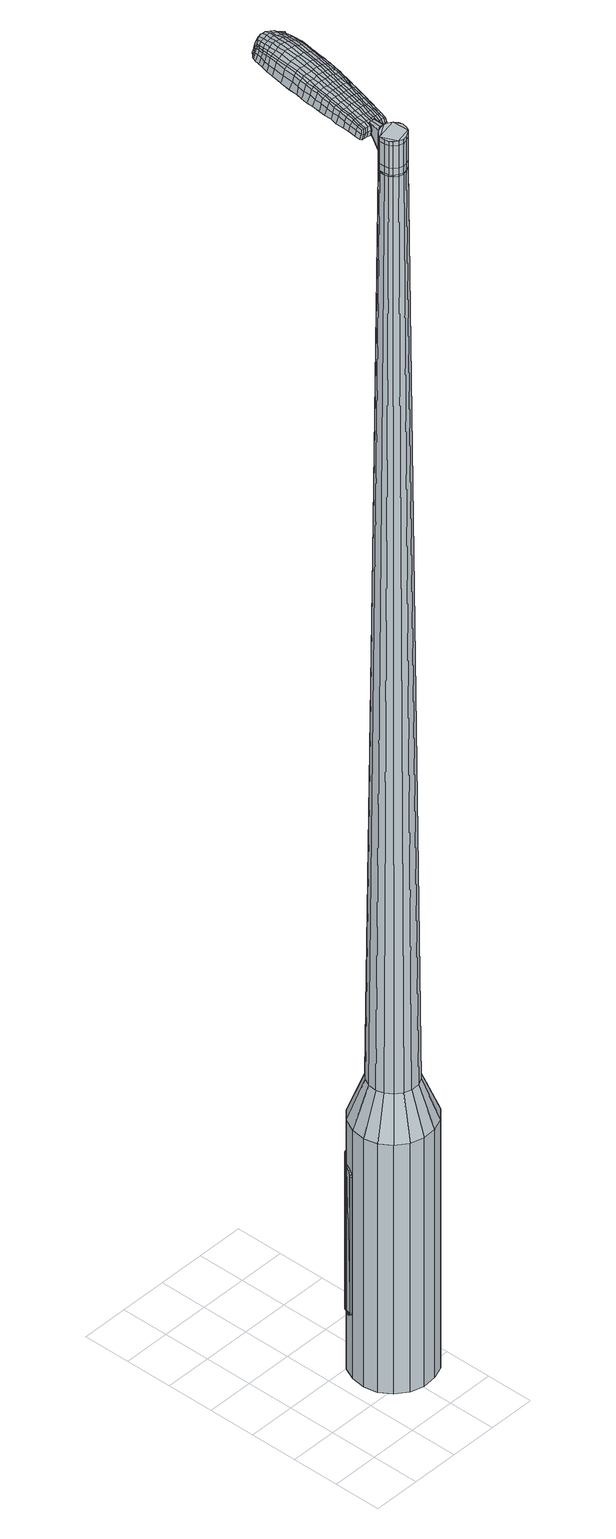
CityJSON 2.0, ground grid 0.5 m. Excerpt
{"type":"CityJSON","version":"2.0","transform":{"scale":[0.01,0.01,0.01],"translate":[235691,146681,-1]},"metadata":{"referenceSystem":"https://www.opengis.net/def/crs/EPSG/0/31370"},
"CityObjects":{
"object1":{"type":"GenericCityObject","attributes":{"cluster":652,"mean_distance_to_centroid":0.159,"new_centroid_x":235692.09,"new_centroid_y":146681.73,"mean_distance_to_camera":7.43,"H1":-0.643,"H2":-1.57,"Z_final":112.46,"cluster2":-1,"proj_x":235694.56,"proj_y":146682.02,"id_line":94916,"bearing_l":173.23,"distance":2.49,"orientation":"right","G_obj":83.23},"geometry":[{"type":"MultiSurface","lod":"2","boundaries":[[[0,1,2,3]],[[1,4,5,2]],[[4,6,7,5]],[[6,8,9,7]],[[8,10,11,9]],[[10,12,13,11]],[[12,14,15,13]],[[14,16,17,15]],[[16,18,19,17]],[[18,20,21,19]],[[20,22,23,21]],[[22,24,25,23]],[[24,26,27,25]],[[26,28,29,27]],[[28,30,31,29]],[[30,32,33,31]],[[32,34,35,33]],[[34,0,3,35]],[[36,37,38,39]],[[38,40,41,42]],[[41,43,42]],[[42,44,45,46]],[[45,47,46]],[[46,48,49,50]],[[49,51,50]],[[42,46,50,38]],[[50,52,39,38]],[[53,36,39]],[[2,5,7,35]],[[7,9,11,15]],[[11,13,15]],[[15,17,19,23]],[[19,21,23]],[[23,25,27,31]],[[27,29,31]],[[15,23,31,7]],[[31,33,35,7]],[[3,2,35]],[[1,0,54,55]],[[0,34,56,54]],[[34,32,57,56]],[[32,30,58,57]],[[30,28,59,58]],[[28,26,60,59]],[[26,24,61,60]],[[24,22,62,61]],[[22,20,63,62]],[[20,18,64,63]],[[18,16,65,64]],[[16,14,66,65]],[[14,12,67,66]],[[12,10,68,67]],[[10,8,69,68]],[[8,6,70,69]],[[6,4,71,70]],[[4,1,55,71]],[[55,54,72,73]],[[54,56,74,72]],[[56,57,75,74]],[[57,58,76,75]],[[58,59,77,76]],[[59,60,78,77]],[[60,61,79,78]],[[61,62,80,79]],[[62,63,81,80]],[[63,64,82,81]],[[64,65,83,82]],[[65,66,84,83]],[[66,67,85,84]],[[67,68,86,85]],[[68,69,87,86]],[[69,70,88,87]],[[70,71,89,88]],[[71,55,73,89]],[[72,90,91,92]],[[93,94,90,72]],[[75,95,94,93]],[[96,97,95,75]],[[98,99,97,96]],[[78,100,99,98]],[[101,102,100,78]],[[103,104,102,101]],[[81,105,104,103]],[[106,107,105,81]],[[83,108,107,106]],[[109,110,108,83]],[[85,111,110,109]],[[86,112,111,85]],[[113,114,112,86]],[[115,116,114,113]],[[89,117,116,115]],[[92,91,117,89]],[[118,119,120,121]],[[122,118,121,123]],[[124,122,123,125]],[[126,124,125,127]],[[128,126,127,129]],[[130,128,129,131]],[[132,130,131,133]],[[134,132,133,135]],[[136,134,135,137]],[[138,136,137,139]],[[140,138,139,141]],[[142,140,141,143]],[[144,142,143,145]],[[146,144,145,147]],[[148,146,147,149]],[[150,148,149,151]],[[73,72,92]],[[74,93,72]],[[74,75,93]],[[76,96,75]],[[76,77,98,96]],[[77,78,98]],[[79,101,78]],[[79,80,103,101]],[[80,81,103]],[[82,106,81]],[[82,83,106]],[[84,109,83]],[[84,85,109]],[[87,113,86]],[[87,88,115,113]],[[88,89,115]],[[73,92,89]],[[152,91,90]],[[152,117,91]],[[153,116,117]],[[153,154,114,116]],[[154,112,114]],[[155,110,111]],[[155,108,110]],[[156,107,108]],[[156,105,107]],[[157,104,105]],[[157,158,102,104]],[[158,100,102]],[[159,99,100]],[[159,160,97,99]],[[160,95,97]],[[161,94,95]],[[161,90,94]],[[39,52,150,162]],[[152,90,163,151]],[[53,39,162,119]],[[90,161,120,163]],[[36,53,119,118]],[[161,95,121,120]],[[37,36,118,122]],[[95,160,123,121]],[[38,37,122,124]],[[160,159,125,123]],[[40,38,124,126]],[[159,100,127,125]],[[41,40,126,128]],[[100,158,129,127]],[[43,41,128,130]],[[158,157,131,129]],[[42,43,130,132]],[[157,105,133,131]],[[44,42,132,134]],[[105,156,135,133]],[[45,44,134,136]],[[156,108,137,135]],[[47,45,136,138]],[[108,155,139,137]],[[46,47,138,140]],[[155,111,141,139]],[[48,46,140,142]],[[111,112,143,141]],[[49,48,142,144]],[[112,154,145,143]],[[51,49,144,146]],[[154,153,147,145]],[[50,51,146,148]],[[153,117,149,147]],[[52,50,148,150]],[[117,152,151,149]],[[150,151,164,165]],[[151,163,166,164]],[[163,120,167,166]],[[120,119,168,167]],[[119,162,169,168]],[[162,150,165,169]],[[170,171,172,173]],[[174,170,173,175]],[[170,174,176,177]],[[171,170,177,178]],[[179,180,181,182]],[[183,179,182,184]],[[179,183,185,186]],[[180,179,186,187]],[[188,189,190,191]],[[192,188,191,193]],[[188,192,194,195]],[[189,188,195,196]],[[197,198,199,200]],[[201,197,200,202]],[[197,201,203,204]],[[198,197,204,205]],[[206,207,208,209]],[[210,206,209,211]],[[206,210,212,213]],[[207,206,213,214]],[[215,216,217,218]],[[219,215,218,220]],[[215,219,221,222]],[[216,215,222,223]],[[224,225,226,227]],[[216,224,227,217]],[[224,216,223,228]],[[225,224,228,229]],[[230,231,232,233]],[[225,230,233,226]],[[230,225,229,234]],[[231,230,234,235]],[[236,174,175,237]],[[231,236,237,232]],[[236,231,235,238]],[[174,236,238,176]],[[239,240,241,242]],[[243,239,242,244]],[[239,243,245,246]],[[240,239,246,247]],[[248,249,250,251]],[[240,248,251,241]],[[248,240,247,252]],[[249,248,252,253]],[[254,255,256,257]],[[249,254,257,250]],[[254,249,253,258]],[[255,254,258,259]],[[260,261,262,263]],[[255,260,263,256]],[[260,255,259,264]],[[261,260,264,265]],[[266,171,178,267]],[[261,266,267,262]],[[266,261,265,268]],[[171,266,268,172]],[[269,270,271,272]],[[273,269,272,274]],[[269,273,275,276]],[[270,269,276,277]],[[278,279,280,281]],[[270,278,281,271]],[[278,270,277,282]],[[279,278,282,283]],[[284,285,286,287]],[[279,284,287,280]],[[284,279,283,288]],[[285,284,288,289]],[[290,183,184,291]],[[285,290,291,286]],[[290,285,289,292]],[[183,290,292,185]],[[293,294,295,296]],[[297,293,296,298]],[[293,297,299,300]],[[294,293,300,301]],[[302,303,304,305]],[[294,302,305,295]],[[302,294,301,306]],[[303,302,306,307]],[[308,309,310,311]],[[303,308,311,304]],[[308,303,307,312]],[[309,308,312,313]],[[314,315,316,317]],[[309,314,317,310]],[[314,309,313,318]],[[315,314,318,319]],[[320,180,187,321]],[[315,320,321,316]],[[320,315,319,322]],[[180,320,322,181]],[[323,209,208,324]],[[325,323,324,326]],[[323,325,327,328]],[[209,323,328,211]],[[329,325,326,330]],[[331,329,330,332]],[[329,331,333,334]],[[325,329,334,327]],[[335,331,332,336]],[[337,335,336,338]],[[335,337,339,340]],[[331,335,340,333]],[[341,337,338,342]],[[343,341,342,344]],[[341,343,345,346]],[[337,341,346,339]],[[347,343,344,348]],[[198,347,348,199]],[[347,198,205,349]],[[343,347,349,345]],[[350,351,196,195]],[[352,350,195,194]],[[350,352,353,354]],[[351,350,354,355]],[[356,357,355,354]],[[358,356,354,353]],[[356,358,359,360]],[[357,356,360,361]],[[362,363,361,360]],[[364,362,360,359]],[[362,364,365,366]],[[363,362,366,367]],[[368,369,367,366]],[[370,368,366,365]],[[368,370,203,201]],[[369,368,201,202]],[[371,372,373,374]],[[273,371,374,275]],[[371,273,274,375]],[[372,371,375,376]],[[377,192,193,378]],[[372,377,378,373]],[[377,372,376,379]],[[192,377,379,194]],[[380,381,382,383]],[[219,380,383,221]],[[380,219,220,384]],[[381,380,384,385]],[[386,387,388,389]],[[381,386,389,382]],[[386,381,385,390]],[[387,386,390,391]],[[392,189,196,393]],[[387,392,393,388]],[[392,387,391,394]],[[189,392,394,190]],[[395,396,397,398]],[[177,395,398,178]],[[395,177,176,399]],[[396,395,399,400]],[[401,402,403,404]],[[396,401,404,397]],[[401,396,400,405]],[[402,401,405,406]],[[407,200,199,408]],[[402,407,408,403]],[[407,402,406,409]],[[200,407,409,202]],[[410,411,412,413]],[[182,410,413,184]],[[410,182,181,414]],[[411,410,414,415]],[[416,204,203,417]],[[411,416,417,412]],[[416,411,415,418]],[[204,416,418,205]],[[419,420,421,422]],[[297,419,422,299]],[[419,297,298,423]],[[420,419,423,424]],[[425,210,211,426]],[[420,425,426,421]],[[425,420,424,427]],[[210,425,427,212]],[[428,429,430,431]],[[243,428,431,245]],[[428,243,244,432]],[[429,428,432,433]],[[434,435,436,437]],[[429,434,437,430]],[[434,429,433,438]],[[435,434,438,439]],[[440,207,214,441]],[[435,440,441,436]],[[440,435,439,442]],[[207,440,442,208]],[[443,444,433,432]],[[242,443,432,244]],[[443,242,241,445]],[[444,443,445,446]],[[447,448,439,438]],[[444,447,438,433]],[[447,444,446,449]],[[448,447,449,450]],[[451,324,208,442]],[[448,451,442,439]],[[451,448,450,452]],[[324,451,452,326]],[[453,454,455,456]],[[300,453,456,301]],[[453,300,299,422]],[[454,453,422,421]],[[457,328,327,458]],[[454,457,458,455]],[[457,454,421,426]],[[328,457,426,211]],[[459,460,446,445]],[[251,459,445,241]],[[459,251,250,461]],[[460,459,461,462]],[[463,464,450,449]],[[460,463,449,446]],[[463,460,462,465]],[[464,463,465,466]],[[467,330,326,452]],[[464,467,452,450]],[[467,464,466,468]],[[330,467,468,332]],[[469,470,471,472]],[[306,469,472,307]],[[469,306,301,456]],[[470,469,456,455]],[[473,334,333,474]],[[470,473,474,471]],[[473,470,455,458]],[[334,473,458,327]],[[475,476,462,461]],[[257,475,461,250]],[[475,257,256,477]],[[476,475,477,478]],[[479,480,466,465]],[[476,479,465,462]],[[479,476,478,481]],[[480,479,481,482]],[[483,336,332,468]],[[480,483,468,466]],[[483,480,482,484]],[[336,483,484,338]],[[485,486,487,488]],[[312,485,488,313]],[[485,312,307,472]],[[486,485,472,471]],[[489,340,339,490]],[[486,489,490,487]],[[489,486,471,474]],[[340,489,474,333]],[[491,492,478,477]],[[263,491,477,256]],[[491,263,262,493]],[[492,491,493,494]],[[495,496,482,481]],[[492,495,481,478]],[[495,492,494,497]],[[496,495,497,498]],[[499,342,338,484]],[[496,499,484,482]],[[499,496,498,500]],[[342,499,500,344]],[[501,502,503,504]],[[318,501,504,319]],[[501,318,313,488]],[[502,501,488,487]],[[505,346,345,506]],[[502,505,506,503]],[[505,502,487,490]],[[346,505,490,339]],[[507,508,494,493]],[[267,507,493,262]],[[507,267,178,398]],[[508,507,398,397]],[[509,510,498,497]],[[508,509,497,494]],[[509,508,397,404]],[[510,509,404,403]],[[511,348,344,500]],[[510,511,500,498]],[[511,510,403,408]],[[348,511,408,199]],[[512,513,415,414]],[[322,512,414,181]],[[512,322,319,504]],[[513,512,504,503]],[[514,349,205,418]],[[513,514,418,415]],[[514,513,503,506]],[[349,514,506,345]],[[515,516,376,375]],[[272,515,375,274]],[[515,272,271,517]],[[516,515,517,518]],[[519,352,194,379]],[[516,519,379,376]],[[519,516,518,520]],[[352,519,520,353]],[[521,522,523,524]],[[222,521,524,223]],[[521,222,221,383]],[[522,521,383,382]],[[525,526,527,528]],[[522,525,528,523]],[[525,522,382,389]],[[526,525,389,388]],[[529,351,355,530]],[[526,529,530,527]],[[529,526,388,393]],[[351,529,393,196]],[[531,532,518,517]],[[281,531,517,271]],[[531,281,280,533]],[[532,531,533,534]],[[535,358,353,520]],[[532,535,520,518]],[[535,532,534,536]],[[358,535,536,359]],[[537,538,539,540]],[[228,537,540,229]],[[537,228,223,524]],[[538,537,524,523]],[[541,542,543,544]],[[538,541,544,539]],[[541,538,523,528]],[[542,541,528,527]],[[545,357,361,546]],[[542,545,546,543]],[[545,542,527,530]],[[357,545,530,355]],[[547,548,534,533]],[[287,547,533,280]],[[547,287,286,549]],[[548,547,549,550]],[[551,364,359,536]],[[548,551,536,534]],[[551,548,550,552]],[[364,551,552,365]],[[553,554,555,556]],[[234,553,556,235]],[[553,234,229,540]],[[554,553,540,539]],[[557,558,559,560]],[[554,557,560,555]],[[557,554,539,544]],[[558,557,544,543]],[[561,363,367,562]],[[558,561,562,559]],[[561,558,543,546]],[[363,561,546,361]],[[563,564,550,549]],[[291,563,549,286]],[[563,291,184,413]],[[564,563,413,412]],[[565,370,365,552]],[[564,565,552,550]],[[565,564,412,417]],[[370,565,417,203]],[[566,567,400,399]],[[238,566,399,176]],[[566,238,235,556]],[[567,566,556,555]],[[568,569,406,405]],[[567,568,405,400]],[[568,567,555,560]],[[569,568,560,559]],[[570,369,202,409]],[[569,570,409,406]],[[570,569,559,562]],[[369,570,562,367]],[[571,572,573,574]],[[574,573,575,576]],[[577,575,573,578]],[[578,573,572,579]],[[580,581,582,583]],[[583,582,584,585]],[[586,584,582,587]],[[587,582,581,588]],[[589,590,591,592]],[[592,591,593,594]],[[595,593,591,596]],[[596,591,590,597]],[[598,599,600,601]],[[601,600,602,603]],[[604,602,600,605]],[[605,600,599,606]],[[607,608,609,610]],[[610,609,611,612]],[[613,611,609,614]],[[614,609,608,615]],[[616,617,618,619]],[[619,618,620,621]],[[622,620,618,623]],[[623,618,617,624]],[[625,626,627,628]],[[628,627,617,616]],[[624,617,627,629]],[[629,627,626,630]],[[631,632,633,634]],[[634,633,626,625]],[[630,626,633,635]],[[635,633,632,636]],[[576,575,637,638]],[[638,637,632,631]],[[636,632,637,639]],[[639,637,575,577]],[[640,641,642,643]],[[643,642,644,645]],[[646,644,642,647]],[[647,642,641,648]],[[649,650,651,652]],[[652,651,641,640]],[[648,641,651,653]],[[653,651,650,654]],[[655,656,657,658]],[[658,657,650,649]],[[654,650,657,659]],[[659,657,656,660]],[[661,662,663,664]],[[664,663,656,655]],[[660,656,663,665]],[[665,663,662,666]],[[579,572,667,668]],[[668,667,662,661]],[[666,662,667,669]],[[669,667,572,571]],[[670,671,672,673]],[[673,672,674,675]],[[676,674,672,677]],[[677,672,671,678]],[[679,680,681,682]],[[682,681,671,670]],[[678,671,681,683]],[[683,681,680,684]],[[685,686,687,688]],[[688,687,680,679]],[[684,680,687,689]],[[689,687,686,690]],[[585,584,691,692]],[[692,691,686,685]],[[690,686,691,693]],[[693,691,584,586]],[[694,695,696,697]],[[697,696,698,699]],[[700,698,696,701]],[[701,696,695,702]],[[703,704,705,706]],[[706,705,695,694]],[[702,695,705,707]],[[707,705,704,708]],[[709,710,711,712]],[[712,711,704,703]],[[708,704,711,713]],[[713,711,710,714]],[[715,716,717,718]],[[718,717,710,709]],[[714,710,717,719]],[[719,717,716,720]],[[588,581,721,722]],[[722,721,716,715]],[[720,716,721,723]],[[723,721,581,580]],[[607,610,724,725]],[[725,724,726,727]],[[728,726,724,729]],[[729,724,610,612]],[[727,726,730,731]],[[731,730,732,733]],[[734,732,730,735]],[[735,730,726,728]],[[733,732,736,737]],[[737,736,738,739]],[[740,738,736,741]],[[741,736,732,734]],[[739,738,742,743]],[[743,742,744,745]],[[746,744,742,747]],[[747,742,738,740]],[[745,744,748,749]],[[749,748,599,598]],[[606,599,748,750]],[[750,748,744,746]],[[597,751,752,596]],[[596,752,753,595]],[[754,753,752,755]],[[755,752,751,756]],[[756,757,758,755]],[[755,758,759,754]],[[760,759,758,761]],[[761,758,757,762]],[[762,763,764,761]],[[761,764,765,760]],[[766,765,764,767]],[[767,764,763,768]],[[768,769,770,767]],[[767,770,771,766]],[[604,771,770,602]],[[602,770,769,603]],[[772,773,774,775]],[[775,774,674,676]],[[675,674,774,776]],[[776,774,773,777]],[[594,593,778,779]],[[779,778,773,772]],[[777,773,778,780]],[[780,778,593,595]],[[781,782,783,784]],[[784,783,620,622]],[[621,620,783,785]],[[785,783,782,786]],[[787,788,789,790]],[[790,789,782,781]],[[786,782,789,791]],[[791,789,788,792]],[[597,590,793,794]],[[794,793,788,787]],[[792,788,793,795]],[[795,793,590,589]],[[796,797,798,799]],[[799,798,578,579]],[[577,578,798,800]],[[800,798,797,801]],[[802,803,804,805]],[[805,804,797,796]],[[801,797,804,806]],[[806,804,803,807]],[[598,601,808,809]],[[809,808,803,802]],[[807,803,808,810]],[[810,808,601,603]],[[811,812,813,814]],[[814,813,583,585]],[[580,583,813,815]],[[815,813,812,816]],[[604,605,817,818]],[[818,817,812,811]],[[816,812,817,819]],[[819,817,605,606]],[[820,821,822,823]],[[823,822,698,700]],[[699,698,822,824]],[[824,822,821,825]],[[612,611,826,827]],[[827,826,821,820]],[[825,821,826,828]],[[828,826,611,613]],[[829,830,831,832]],[[832,831,644,646]],[[645,644,831,833]],[[831,830,833]],[[834,835,836,837]],[[837,836,830,829]],[[833,830,836,838]],[[838,836,835,839]],[[615,608,840,841]],[[841,840,835,834]],[[839,835,840,842]],[[842,840,608,607]],[[843,844,833]],[[833,844,643,645]],[[640,643,844,845]],[[845,844,843,846]],[[839,847,848,838]],[[838,848,843,833]],[[846,843,848,849]],[[849,848,847,850]],[[607,725,851,842]],[[842,851,847,839]],[[850,847,851,852]],[[852,851,725,727]],[[853,854,855,856]],[[856,855,701,702]],[[700,701,855,823]],[[823,855,854,820]],[[728,729,857,858]],[[858,857,854,853]],[[820,854,857,827]],[[827,857,729,612]],[[846,859,860,845]],[[845,860,652,640]],[[649,652,860,861]],[[861,860,859,862]],[[850,863,864,849]],[[849,864,859,846]],[[862,859,864,865]],[[865,864,863,866]],[[727,731,867,852]],[[852,867,863,850]],[[866,863,867,868]],[[868,867,731,733]],[[869,870,871,872]],[[872,871,707,708]],[[702,707,871,856]],[[856,871,870,853]],[[734,735,873,874]],[[874,873,870,869]],[[853,870,873,858]],[[858,873,735,728]],[[862,875,876,861]],[[861,876,658,649]],[[655,658,876,877]],[[877,876,875,878]],[[866,879,880,865]],[[865,880,875,862]],[[878,875,880,881]],[[881,880,879,882]],[[733,737,883,868]],[[868,883,879,866]],[[882,879,883,884]],[[884,883,737,739]],[[885,886,887,888]],[[888,887,713,714]],[[708,713,887,872]],[[872,887,886,869]],[[740,741,889,890]],[[890,889,886,885]],[[869,886,889,874]],[[874,889,741,734]],[[878,891,892,877]],[[877,892,664,655]],[[661,664,892,893]],[[893,892,891,894]],[[882,895,896,881]],[[881,896,891,878]],[[894,891,896,897]],[[897,896,895,898]],[[739,743,899,884]],[[884,899,895,882]],[[898,895,899,900]],[[900,899,743,745]],[[901,902,903,904]],[[904,903,719,720]],[[714,719,903,888]],[[888,903,902,885]],[[746,747,905,906]],[[906,905,902,901]],[[885,902,905,890]],[[890,905,747,740]],[[894,907,908,893]],[[893,908,668,661]],[[579,668,908,799]],[[799,908,907,796]],[[898,909,910,897]],[[897,910,907,894]],[[796,907,910,805]],[[805,910,909,802]],[[745,749,911,900]],[[900,911,909,898]],[[802,909,911,809]],[[809,911,749,598]],[[816,912,913,815]],[[815,913,723,580]],[[720,723,913,904]],[[904,913,912,901]],[[606,750,914,819]],[[819,914,912,816]],[[901,912,914,906]],[[906,914,750,746]],[[777,915,916,776]],[[776,916,673,675]],[[670,673,916,917]],[[917,916,915,918]],[[595,753,919,780]],[[780,919,915,777]],[[918,915,919,920]],[[920,919,753,754]],[[921,922,923,924]],[[924,923,623,624]],[[622,623,923,784]],[[784,923,922,781]],[[925,926,927,928]],[[928,927,922,921]],[[781,922,927,790]],[[790,927,926,787]],[[756,751,929,930]],[[930,929,926,925]],[[787,926,929,794]],[[794,929,751,597]],[[918,931,932,917]],[[917,932,682,670]],[[679,682,932,933]],[[933,932,931,934]],[[754,759,935,920]],[[920,935,931,918]],[[934,931,935,936]],[[936,935,759,760]],[[937,938,939,940]],[[940,939,629,630]],[[624,629,939,924]],[[924,939,938,921]],[[941,942,943,944]],[[944,943,938,937]],[[921,938,943,928]],[[928,943,942,925]],[[762,757,945,946]],[[946,945,942,941]],[[925,942,945,930]],[[930,945,757,756]],[[934,947,948,933]],[[933,948,688,679]],[[685,688,948,949]],[[949,948,947,950]],[[760,765,951,936]],[[936,951,947,934]],[[950,947,951,952]],[[952,951,765,766]],[[953,954,955,956]],[[956,955,635,636]],[[630,635,955,940]],[[940,955,954,937]],[[957,958,959,960]],[[960,959,954,953]],[[937,954,959,944]],[[944,959,958,941]],[[768,763,961,962]],[[962,961,958,957]],[[941,958,961,946]],[[946,961,763,762]],[[950,963,964,949]],[[949,964,692,685]],[[585,692,964,814]],[[814,964,963,811]],[[766,771,965,952]],[[952,965,963,950]],[[811,963,965,818]],[[818,965,771,604]],[[801,966,967,800]],[[800,967,639,577]],[[636,639,967,956]],[[956,967,966,953]],[[807,968,969,806]],[[806,969,966,801]],[[953,966,969,960]],[[960,969,968,957]],[[603,769,970,810]],[[810,970,968,807]],[[957,968,970,962]],[[962,970,769,768]],[[571,574,173,172]],[[574,576,175,173]],[[586,587,186,185]],[[587,588,187,186]],[[589,592,191,190]],[[592,594,193,191]],[[613,614,213,212]],[[614,615,214,213]],[[616,619,218,217]],[[619,621,220,218]],[[625,628,227,226]],[[628,616,217,227]],[[631,634,233,232]],[[634,625,226,233]],[[576,638,237,175]],[[638,631,232,237]],[[646,647,246,245]],[[647,648,247,246]],[[648,653,252,247]],[[653,654,253,252]],[[654,659,258,253]],[[659,660,259,258]],[[660,665,264,259]],[[665,666,265,264]],[[666,669,268,265]],[[669,571,172,268]],[[676,677,276,275]],[[677,678,277,276]],[[678,683,282,277]],[[683,684,283,282]],[[684,689,288,283]],[[689,690,289,288]],[[690,693,292,289]],[[693,586,185,292]],[[694,697,296,295]],[[697,699,298,296]],[[703,706,305,304]],[[706,694,295,305]],[[709,712,311,310]],[[712,703,304,311]],[[715,718,317,316]],[[718,709,310,317]],[[588,722,321,187]],[[722,715,316,321]],[[772,775,374,373]],[[775,676,275,374]],[[594,779,378,193]],[[779,772,373,378]],[[621,785,384,220]],[[785,786,385,384]],[[786,791,390,385]],[[791,792,391,390]],[[792,795,394,391]],[[795,589,190,394]],[[699,824,423,298]],[[824,825,424,423]],[[825,828,427,424]],[[828,613,212,427]],[[829,832,431,430]],[[832,646,245,431]],[[834,837,437,436]],[[837,829,430,437]],[[615,841,441,214]],[[841,834,436,441]],[[971,972,973,974]],[[975,976,974,973]],[[977,978,979,980]],[[981,982,983,984]],[[972,985,986,973]],[[987,975,973,986]],[[988,977,980,989]],[[990,991,982,981]],[[985,992,993,986]],[[993,994,987,986]],[[995,988,989,996]],[[997,991,990,998]],[[992,999,1000,993]],[[1000,1001,994,993]],[[1002,995,996,1003]],[[1004,997,998,1005]],[[1006,1007,1008,1009]],[[1010,1011,1007,1006]],[[1010,1012,1013,1011]],[[1012,1014,1015,1013]],[[1016,1017,1018,1019]],[[1020,1021,1017,1016]],[[1022,1023,1021,1020]],[[1024,1025,1023,1022]],[[1019,1008,1007,1016]],[[1016,1007,1011,1020]],[[1011,1013,1022,1020]],[[1013,1015,1024,1022]],[[980,979,976,975]],[[989,980,975,987]],[[994,996,989,987]],[[1001,1003,996,994]],[[981,984,978,977]],[[990,981,977,988]],[[998,990,988,995]],[[1005,998,995,1002]],[[982,1006,1009,983]],[[991,1010,1006,982]],[[1012,1010,991,997]],[[1014,1012,997,1004]],[[1026,1027,1028,1029]],[[1028,1030,1031,1032]],[[1028,1032,1033,1034]],[[1028,1034,1029]],[[1035,1026,1029,1036]],[[1037,1036,1029,1038]],[[1039,1038,1029]],[[1040,1028,1027,1041]],[[1042,1040,1041,1043]],[[1044,1042,1043,1045]],[[1046,1044,1045,1047]],[[1048,1046,1047,1049]],[[1049,1050,1051,1052]],[[1049,1052,1053,1054]],[[1049,1054,1055,1056]],[[1055,1057,1058,1059]],[[1055,1059,1060,1061]],[[1055,1061,1056]],[[1049,1056,1048]],[[1062,1063,1027,1026]],[[1064,1065,1030,1028]],[[1066,1067,1039,1029]],[[1063,1068,1041,1027]],[[1069,1064,1028,1040]],[[1068,1070,1043,1041]],[[1071,1069,1040,1042]],[[1070,1072,1045,1043]],[[1073,1071,1042,1044]],[[1072,1074,1047,1045]],[[1075,1073,1044,1046]],[[1074,1076,1049,1047]],[[1077,1075,1046,1048]],[[1076,1078,1050,1049]],[[1079,1080,1057,1055]],[[1081,1077,1048,1056]],[[1051,1050,1078,1082]],[[1052,1051,1082,1083]],[[1053,1052,1083,1084]],[[1054,1053,1084,1085]],[[1055,1054,1085,1079]],[[1086,1062,1026,1035]],[[1087,1086,1035,1036]],[[1088,1087,1036,1037]],[[1089,1088,1037,1038]],[[1067,1089,1038,1039]],[[1031,1030,1065,1090]],[[1058,1057,1080,1091]],[[1032,1031,1090,1092]],[[1033,1032,1092,1093]],[[1034,1033,1093,1094]],[[1029,1034,1094,1066]],[[1059,1058,1091,1095]],[[1060,1059,1095,1096]],[[1061,1060,1096,1097]],[[1056,1061,1097,1081]]]}]}
},
"vertices":[
[112,117,384],[126,113,384],[126,113,96],[112,117,96],[138,104,384],[138,104,96],[146,91,384],[146,91,96],[149,77,384],[149,77,96],[148,63,384],[148,63,96],[141,49,384],[141,49,96],[130,39,384],[130,39,96],[117,34,384],[117,34,96],[102,33,384],[102,33,96],[88,37,384],[88,37,96],[76,46,384],[76,46,96],[68,58,384],[68,58,96],[65,72,384],[65,72,96],[67,87,384],[67,87,96],[73,100,384],[73,100,96],[84,110,384],[84,110,96],[98,116,384],[98,116,96],[100,86,1524],[96,83,1524],[94,79,1524],[109,88,1524],[94,74,1524],[95,69,1524],[101,63,1524],[97,66,1524],[106,61,1524],[110,62,1524],[118,67,1524],[115,64,1524],[120,71,1524],[121,76,1524],[117,84,1524],[120,80,1524],[113,87,1524],[104,88,1524],[110,100,429],[119,97,429],[101,99,429],[93,96,429],[87,90,429],[83,82,429],[82,73,429],[84,65,429],[89,58,429],[96,52,429],[104,50,429],[113,50,429],[121,54,429],[127,60,429],[131,68,429],[132,76,429],[130,85,429],[126,92,429],[109,88,1483],[113,87,1483],[104,88,1483],[100,86,1483],[96,83,1483],[94,79,1483],[94,74,1483],[95,69,1483],[97,66,1483],[101,63,1483],[106,61,1483],[110,62,1483],[115,64,1483],[118,67,1483],[120,71,1483],[121,76,1483],[120,80,1483],[117,84,1483],[109,88,1485],[113,86,1485],[113,86,1483],[104,87,1483],[104,87,1485],[100,86,1485],[97,83,1483],[97,83,1485],[95,79,1483],[95,79,1485],[94,74,1485],[95,70,1483],[95,70,1485],[98,66,1483],[98,66,1485],[101,63,1485],[106,62,1483],[106,62,1485],[110,62,1485],[114,64,1483],[114,64,1485],[118,67,1485],[120,71,1485],[120,76,1483],[120,76,1485],[119,80,1483],[119,80,1485],[117,84,1485],[100,86,1519],[104,88,1519],[104,88,1493],[100,86,1493],[96,83,1519],[96,83,1493],[94,79,1519],[94,79,1493],[94,74,1519],[94,74,1493],[95,69,1519],[95,69,1493],[97,66,1519],[97,66,1493],[101,63,1519],[101,63,1493],[106,61,1519],[106,61,1493],[110,62,1519],[110,62,1493],[115,64,1519],[115,64,1493],[118,67,1519],[118,67,1493],[120,71,1519],[120,71,1493],[121,76,1519],[121,76,1493],[120,80,1519],[120,80,1493],[117,84,1519],[117,84,1493],[113,87,1519],[113,87,1493],[113,87,1485],[120,80,1485],[121,76,1485],[115,64,1485],[106,61,1485],[97,66,1485],[95,69,1485],[94,79,1485],[96,83,1485],[104,88,1485],[109,88,1519],[109,88,1493],[114,106,1513],[114,106,1518],[111,107,1513],[108,107,1513],[108,107,1518],[111,107,1518],[139,178,1519],[138,171,1518],[140,172,1509],[141,179,1510],[140,186,1519],[142,188,1510],[139,186,1526],[137,177,1525],[136,170,1525],[101,183,1519],[100,176,1518],[102,175,1525],[102,182,1525],[102,191,1519],[103,190,1526],[100,193,1510],[100,184,1510],[99,177,1509],[127,254,1519],[131,253,1519],[131,254,1513],[127,254,1513],[123,253,1519],[123,254,1513],[123,251,1524],[127,252,1524],[130,251,1524],[118,180,1530],[117,173,1529],[121,172,1529],[122,180,1530],[119,189,1531],[123,189,1531],[116,189,1530],[115,180,1530],[114,173,1529],[109,100,1512],[112,99,1512],[112,101,1517],[109,101,1517],[106,100,1512],[106,101,1517],[106,101,1506],[109,101,1506],[112,100,1506],[145,237,1519],[145,234,1519],[146,234,1512],[146,238,1512],[144,239,1518],[146,240,1512],[144,239,1522],[143,237,1523],[143,233,1524],[145,229,1519],[145,223,1519],[146,224,1512],[146,230,1512],[143,229,1524],[143,223,1525],[144,217,1519],[143,209,1519],[145,211,1511],[146,218,1511],[143,217,1526],[142,209,1526],[142,198,1519],[144,199,1510],[140,197,1526],[126,105,1513],[128,113,1513],[126,112,1518],[125,105,1517],[125,100,1512],[124,101,1516],[126,100,1506],[127,106,1507],[129,114,1507],[129,120,1514],[130,127,1515],[129,127,1520],[128,119,1519],[130,121,1507],[132,128,1507],[132,135,1515],[133,142,1516],[131,141,1522],[130,134,1521],[133,136,1508],[135,143,1508],[134,149,1517],[136,157,1517],[134,156,1524],[133,149,1523],[136,150,1508],[137,158,1509],[137,164,1518],[135,163,1524],[138,165,1509],[109,242,1519],[109,239,1519],[110,238,1524],[111,242,1523],[110,244,1518],[111,244,1522],[109,245,1512],[108,243,1512],[107,240,1512],[108,234,1519],[106,228,1519],[108,228,1525],[109,233,1524],[106,235,1512],[105,230,1512],[105,222,1519],[104,215,1519],[106,214,1526],[107,222,1526],[104,224,1511],[103,216,1511],[103,203,1519],[104,202,1526],[102,205,1510],[96,109,1513],[97,117,1513],[96,118,1507],[95,110,1507],[96,103,1512],[95,104,1506],[97,104,1516],[97,108,1517],[98,116,1518],[97,124,1514],[98,132,1515],[96,133,1507],[96,125,1507],[98,123,1519],[99,131,1520],[98,139,1515],[98,146,1516],[97,148,1508],[97,140,1508],[99,138,1521],[100,145,1522],[99,154,1517],[99,161,1517],[98,163,1509],[98,155,1508],[100,153,1523],[101,160,1524],[100,168,1518],[98,170,1509],[101,167,1524],[110,106,1519],[112,106,1519],[111,114,1520],[113,113,1520],[108,114,1520],[107,107,1519],[112,121,1522],[114,121,1522],[112,129,1523],[115,128,1523],[109,129,1523],[109,122,1521],[113,136,1524],[116,136,1524],[114,143,1525],[117,143,1525],[111,144,1525],[110,136,1524],[115,151,1526],[118,150,1526],[116,158,1527],[119,158,1527],[112,158,1527],[112,151,1526],[117,165,1528],[120,165,1528],[113,166,1528],[126,249,1527],[130,249,1527],[122,249,1526],[122,244,1527],[126,244,1528],[130,244,1528],[125,238,1529],[129,238,1529],[121,238,1528],[120,231,1530],[124,231,1530],[128,230,1530],[123,224,1531],[127,223,1531],[119,224,1530],[118,215,1531],[122,215,1531],[126,214,1531],[121,202,1531],[124,201,1531],[117,202,1531],[112,246,1518],[114,248,1519],[113,249,1513],[111,247,1513],[112,245,1523],[114,247,1523],[118,251,1519],[118,252,1513],[118,249,1524],[144,242,1518],[142,244,1518],[142,243,1523],[143,240,1523],[145,242,1513],[143,245,1513],[140,247,1519],[137,250,1519],[137,248,1524],[140,246,1523],[141,248,1513],[138,251,1513],[134,252,1519],[134,250,1524],[134,253,1513],[136,177,1528],[134,178,1528],[133,170,1528],[135,170,1527],[137,186,1528],[135,186,1529],[131,178,1529],[128,179,1530],[127,171,1529],[130,171,1528],[133,187,1529],[129,188,1530],[125,179,1530],[124,172,1529],[126,188,1531],[104,181,1528],[106,181,1529],[107,190,1529],[105,190,1528],[103,174,1527],[106,174,1528],[110,181,1529],[111,190,1530],[110,173,1528],[97,101,1512],[99,101,1512],[100,102,1517],[98,102,1517],[96,102,1506],[98,102,1506],[102,101,1512],[103,102,1517],[102,102,1506],[124,98,1512],[122,98,1512],[123,99,1506],[125,99,1506],[123,99,1517],[122,99,1517],[120,98,1512],[117,99,1512],[117,100,1506],[120,99,1506],[119,100,1517],[117,100,1517],[114,99,1512],[115,100,1506],[114,100,1517],[124,105,1519],[122,105,1519],[125,112,1520],[123,112,1520],[120,105,1519],[117,105,1519],[121,112,1520],[119,113,1520],[115,106,1519],[116,113,1520],[98,108,1519],[100,108,1519],[101,115,1520],[99,115,1520],[104,107,1519],[104,115,1520],[126,119,1521],[125,120,1521],[128,127,1522],[126,127,1522],[122,120,1521],[120,120,1521],[123,127,1522],[121,128,1523],[117,120,1522],[118,128,1523],[100,123,1521],[102,122,1521],[102,130,1522],[100,130,1522],[105,122,1521],[106,129,1522],[129,134,1523],[127,134,1523],[130,141,1524],[128,142,1524],[125,135,1523],[122,135,1524],[126,142,1525],[123,142,1525],[119,135,1524],[120,143,1525],[101,138,1523],[103,137,1523],[103,145,1524],[101,145,1524],[106,137,1524],[107,144,1525],[131,149,1525],[129,149,1525],[132,156,1526],[131,156,1526],[127,149,1526],[124,150,1526],[128,156,1527],[125,157,1527],[121,150,1526],[122,157,1527],[102,152,1525],[104,152,1525],[104,159,1526],[102,160,1526],[108,152,1526],[108,159,1527],[134,163,1527],[132,163,1527],[129,164,1527],[126,164,1528],[123,165,1528],[103,167,1527],[105,167,1527],[109,166,1528],[112,243,1525],[114,244,1525],[111,239,1526],[113,241,1526],[118,247,1526],[117,243,1527],[143,238,1525],[141,240,1525],[141,237,1526],[142,235,1525],[139,243,1525],[137,245,1526],[136,241,1527],[139,239,1526],[134,247,1526],[133,243,1527],[110,234,1526],[112,235,1527],[109,228,1527],[111,229,1528],[116,237,1528],[115,230,1529],[142,229,1526],[141,231,1527],[140,225,1528],[142,223,1527],[139,233,1527],[136,235,1528],[135,228,1529],[138,227,1528],[132,237,1528],[132,230,1530],[108,222,1528],[110,222,1529],[107,214,1528],[109,214,1529],[115,223,1529],[114,214,1530],[141,217,1528],[140,218,1528],[139,210,1529],[140,209,1528],[137,220,1529],[134,221,1530],[133,212,1530],[136,211,1530],[131,222,1530],[130,213,1531],[106,202,1529],[108,202,1529],[112,202,1530],[139,198,1528],[137,198,1529],[134,199,1530],[131,200,1530],[128,201,1531],[138,172,1509],[136,171,1518],[137,178,1518],[139,179,1509],[138,187,1519],[140,188,1510],[137,186,1525],[136,178,1525],[134,171,1525],[104,174,1525],[102,176,1518],[103,183,1518],[104,182,1525],[104,191,1519],[105,190,1525],[102,193,1510],[102,184,1509],[101,177,1509],[130,252,1513],[130,251,1519],[127,251,1519],[127,252,1513],[123,251,1519],[123,252,1513],[123,249,1524],[127,250,1524],[130,249,1524],[121,173,1528],[118,173,1528],[118,180,1529],[122,180,1529],[119,189,1529],[123,189,1529],[116,190,1529],[115,181,1529],[114,173,1528],[112,103,1516],[112,102,1512],[109,102,1512],[109,103,1516],[106,102,1512],[107,103,1516],[106,103,1506],[109,103,1506],[112,103,1506],[144,234,1512],[143,234,1519],[143,237,1518],[144,237,1512],[143,239,1518],[144,239,1512],[142,238,1522],[142,236,1523],[142,233,1523],[144,224,1512],[143,223,1519],[143,229,1519],[144,230,1512],[141,228,1524],[141,223,1525],[143,211,1511],[141,210,1519],[142,217,1519],[144,218,1511],[141,217,1525],[140,209,1526],[140,198,1519],[142,199,1510],[138,198,1526],[125,113,1518],[126,113,1513],[124,106,1513],[123,105,1517],[123,101,1512],[123,102,1515],[124,102,1506],[126,107,1506],[127,114,1507],[127,127,1520],[128,128,1514],[127,121,1514],[126,120,1519],[128,121,1507],[130,129,1507],[130,142,1522],[131,143,1516],[130,135,1515],[128,135,1521],[131,136,1508],[133,144,1508],[132,156,1523],[134,157,1517],[132,150,1516],[131,149,1522],[134,151,1508],[135,158,1508],[135,164,1517],[133,164,1524],[137,165,1509],[112,238,1523],[110,238,1519],[111,241,1518],[112,241,1523],[112,243,1518],[113,243,1522],[111,244,1512],[110,242,1512],[109,239,1512],[110,227,1525],[108,228,1519],[109,233,1519],[111,233,1524],[108,235,1512],[107,229,1512],[107,213,1526],[106,214,1519],[107,222,1519],[109,221,1525],[106,223,1511],[105,216,1511],[105,203,1519],[106,202,1526],[104,204,1510],[98,118,1507],[99,116,1513],[98,109,1513],[97,110,1506],[98,104,1512],[97,105,1506],[99,105,1515],[99,108,1517],[100,116,1518],[98,133,1507],[100,132,1514],[99,124,1514],[98,125,1507],[100,123,1519],[101,131,1520],[99,148,1508],[100,146,1516],[100,139,1515],[99,140,1508],[101,138,1521],[102,145,1522],[100,163,1508],[101,161,1517],[101,154,1516],[100,155,1508],[102,153,1522],[103,160,1523],[102,168,1517],[100,170,1509],[103,167,1524],[110,107,1518],[112,107,1518],[111,114,1519],[113,114,1519],[108,115,1519],[107,108,1518],[112,122,1520],[114,121,1520],[113,129,1521],[115,129,1521],[110,130,1521],[109,122,1520],[113,137,1523],[116,136,1523],[114,144,1524],[117,144,1524],[111,144,1524],[110,137,1523],[115,151,1525],[118,151,1525],[116,159,1526],[119,158,1526],[113,159,1526],[112,152,1525],[117,166,1527],[120,165,1527],[113,166,1527],[130,247,1526],[126,248,1526],[123,247,1525],[122,243,1526],[126,244,1526],[129,243,1526],[129,237,1528],[125,237,1528],[121,237,1527],[121,230,1528],[124,230,1529],[128,230,1529],[127,223,1530],[123,223,1530],[120,223,1529],[119,215,1530],[122,214,1530],[126,214,1530],[124,201,1530],[121,202,1530],[117,202,1530],[114,247,1513],[115,246,1518],[113,245,1518],[112,246,1512],[114,243,1523],[115,245,1523],[119,249,1519],[118,250,1513],[119,247,1523],[140,242,1523],[141,243,1518],[142,241,1518],[141,239,1523],[143,241,1512],[142,243,1512],[136,247,1523],[136,248,1519],[139,245,1519],[138,244,1523],[139,246,1513],[137,249,1513],[133,250,1519],[133,248,1524],[134,251,1513],[132,171,1527],[133,178,1527],[135,178,1527],[133,171,1526],[136,186,1527],[135,186,1528],[127,172,1528],[128,179,1528],[131,178,1528],[130,171,1527],[132,187,1528],[129,188,1529],[125,179,1529],[124,172,1528],[126,188,1529],[108,190,1528],[107,181,1527],[105,181,1527],[106,190,1527],[105,174,1526],[106,174,1527],[111,181,1528],[112,190,1528],[110,174,1527],[100,104,1516],[99,103,1512],[98,103,1512],[99,104,1516],[97,104,1506],[99,104,1506],[103,103,1512],[103,104,1516],[102,104,1506],[123,101,1506],[122,100,1512],[123,100,1512],[124,101,1506],[122,101,1516],[118,102,1506],[117,101,1512],[120,101,1512],[121,102,1506],[120,102,1516],[117,102,1516],[115,101,1512],[115,102,1506],[114,102,1516],[122,106,1518],[123,106,1518],[124,113,1519],[123,113,1519],[117,106,1518],[120,106,1518],[121,113,1519],[118,113,1519],[115,107,1518],[116,114,1519],[101,116,1519],[101,108,1518],[100,109,1518],[100,116,1519],[104,108,1518],[104,115,1519],[124,120,1520],[125,120,1520],[126,127,1521],[126,128,1521],[120,121,1520],[122,120,1520],[123,128,1521],[121,128,1521],[117,121,1520],[118,128,1521],[102,130,1521],[102,123,1520],[101,123,1520],[101,131,1521],[105,123,1520],[106,130,1521],[127,135,1522],[128,135,1522],[129,142,1523],[128,142,1523],[122,135,1522],[124,135,1522],[125,142,1523],[123,143,1524],[119,136,1523],[120,143,1524],[104,145,1523],[103,138,1522],[102,138,1522],[102,145,1523],[107,137,1522],[107,145,1523],[129,149,1524],[130,149,1524],[131,156,1525],[130,157,1525],[124,150,1525],[127,150,1524],[128,157,1525],[125,157,1526],[121,151,1525],[122,158,1526],[105,160,1525],[104,152,1524],[103,153,1524],[104,160,1525],[108,152,1524],[109,159,1525],[131,164,1526],[132,164,1526],[126,165,1527],[129,164,1526],[123,165,1527],[106,167,1526],[104,167,1526],[109,167,1526],[115,243,1524],[113,241,1524],[112,238,1525],[114,240,1525],[119,245,1525],[118,242,1525],[140,236,1525],[140,239,1524],[141,237,1524],[141,234,1525],[135,241,1526],[136,244,1525],[138,242,1524],[138,238,1525],[133,246,1525],[133,242,1526],[113,234,1526],[111,233,1526],[110,227,1526],[112,228,1527],[117,236,1526],[116,229,1527],[139,225,1527],[140,231,1526],[141,229,1526],[140,223,1526],[134,228,1528],[135,235,1527],[138,233,1526],[137,226,1527],[132,236,1527],[131,229,1528],[111,222,1527],[109,221,1527],[108,213,1527],[110,214,1528],[115,223,1528],[114,214,1529],[138,210,1528],[139,218,1527],[140,217,1527],[139,209,1527],[132,212,1529],[133,221,1529],[136,220,1528],[135,211,1528],[130,222,1529],[129,213,1530],[109,202,1528],[107,202,1528],[113,202,1529],[136,198,1528],[137,198,1528],[131,200,1529],[134,199,1529],[128,201,1530],[124,101,1508],[118,102,1508],[123,134,1509],[130,133,1509],[126,155,1510],[134,154,1510],[131,195,1512],[140,194,1512],[138,176,1511],[129,177,1511],[133,213,1513],[134,226,1514],[143,225,1514],[143,211,1513],[111,103,1508],[115,135,1509],[117,156,1510],[122,196,1512],[120,178,1511],[124,214,1513],[126,227,1514],[104,103,1508],[107,136,1509],[109,157,1510],[113,197,1512],[111,179,1511],[117,228,1514],[115,215,1513],[97,104,1508],[99,137,1509],[100,158,1510],[103,198,1512],[101,180,1511],[108,229,1514],[105,216,1513],[136,239,1514],[135,244,1514],[142,243,1514],[144,238,1514],[127,240,1514],[128,245,1514],[119,241,1514],[121,246,1514],[110,242,1514],[114,247,1514],[133,249,1515],[130,253,1515],[131,253,1515],[137,249,1515],[128,250,1515],[129,253,1515],[124,250,1515],[128,253,1515],[120,251,1515],[126,253,1515],[71,98,334],[73,102,334],[73,102,165],[66,89,171],[71,98,165],[69,95,165],[68,92,166],[67,91,167],[66,89,169],[69,95,334],[68,92,333],[67,91,332],[66,89,331],[66,89,328],[84,112,165],[84,112,334],[98,117,165],[98,117,334],[112,118,165],[112,118,334],[127,114,165],[127,114,334],[139,105,165],[139,105,334],[141,102,334],[144,99,334],[145,96,333],[146,94,332],[147,93,331],[147,93,328],[141,102,165],[147,93,171],[147,93,169],[146,94,167],[145,96,166],[144,99,165],[73,97,334],[75,100,334],[75,100,165],[73,97,165],[69,88,171],[69,88,328],[85,109,334],[85,109,165],[98,115,334],[98,115,165],[112,115,334],[112,115,165],[126,111,334],[126,111,165],[137,103,334],[137,103,165],[139,100,334],[145,92,328],[145,92,171],[139,100,165],[141,97,334],[143,95,333],[144,93,332],[145,92,331],[72,94,334],[70,91,333],[70,89,332],[69,88,331],[72,94,165],[145,92,169],[70,91,166],[70,89,167],[69,88,169],[144,93,167],[143,95,166],[141,97,165]
]}
